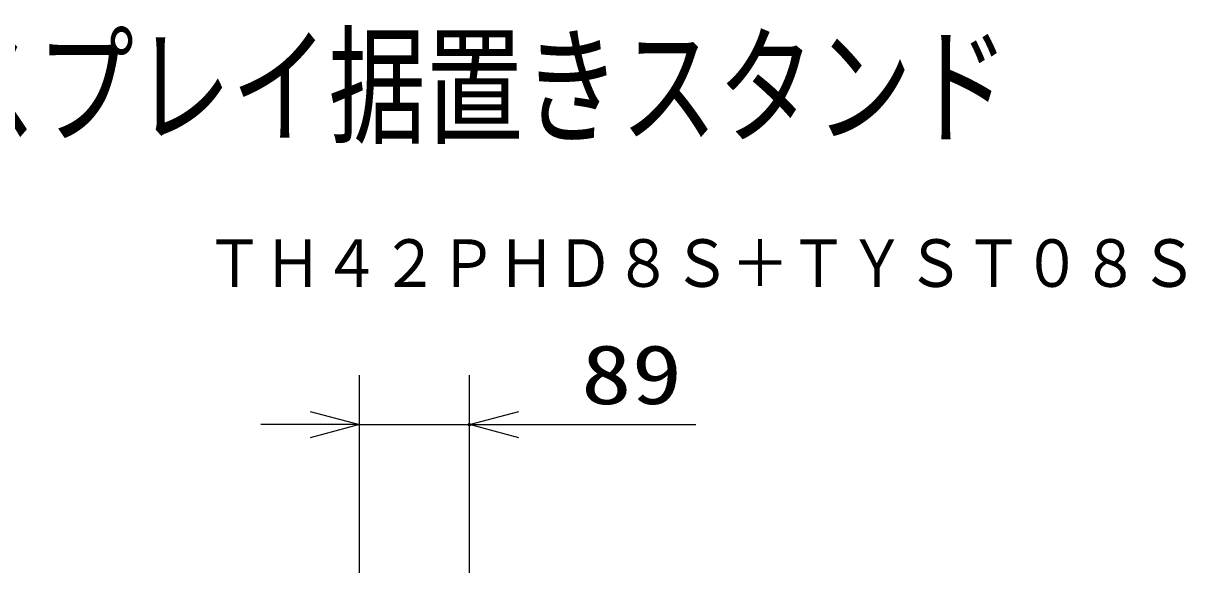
# Model space of a CAD drawing. Units: millimetres, scale not verified. Extents: x -63 to 63, y -57 to 57.
# Drawn here: x 15.13 to 62.18, y 35.13 to 57.39 of the extents above; entities that cross this region are included whole.
import ezdxf
from ezdxf.enums import TextEntityAlignment as Align

# ---------------------------------------------------------------- set-up
doc = ezdxf.new("R2010")
doc.units = ezdxf.units.MM
doc.header["$LTSCALE"] = 0.190236
doc.header["$PDMODE"] = 32
doc.header["$PDSIZE"] = 0.0951
for name, color, linetype in [('0-0_MOJI1', 2, 'Continuous'), ('0-1_TOUROKU', 1, 'Continuous'), ('0-2_GAIKEI', 1, 'Continuous'), ('0-3_WAKU', 7, 'Continuous')]:
    doc.layers.add(name, color=color, linetype=linetype)
doc.styles.add('ＭＳ ゴシック', font='')
doc.styles.get('ＭＳ ゴシック').set_extended_font_data('MS Gothic')

# ---------------------------------------------------------------- blocks, each defined once
blk = doc.blocks.new('_OPEN30')
at = {"layer": '0-3_WAKU'}
blk.add_line((0, 0), (-1, 0), dxfattribs=at)
blk.add_lwpolyline([(-1, 0.26795), (0, 0), (-1, -0.26795)], dxfattribs=at)

msp = doc.modelspace()

# ---------------------------------------------------------------- linework, layer by layer
at = {"layer": '0-2_GAIKEI', "color": 3}
for p, q in [((28.7384, 35.126), (28.7384, 43.126)), ((33.1884, 35.126), (33.1884, 43.126)), ((26.7384, 41.126), (24.7384, 41.126)), ((28.7384, 41.126), (33.1884, 41.126)), ((35.1884, 41.126), (42.3551, 41.126))]:
    msp.add_line(p, q, dxfattribs=at)
at = {"layer": '0-3_WAKU'}
msp.add_point((33.1884, 41.126), dxfattribs=at)

# ---------------------------------------------------------------- block references
at = {"layer": '0-2_GAIKEI', "xscale": 2, "yscale": 2}
msp.add_blockref('_OPEN30', (28.7384, 41.126), dxfattribs=at)
at = {"layer": '0-2_GAIKEI', "xscale": 2, "yscale": 2, "rotation": 180}
msp.add_blockref('_OPEN30', (33.1884, 41.126), dxfattribs=at)

# ---------------------------------------------------------------- texts
at = {"layer": '0-0_MOJI1', "style": 'ＭＳ ゴシック', "width": 0.75}
msp.add_text('ハイビジョンプラズマディスプレイ据置きスタンド', height=3.848, dxfattribs=at).set_placement((-35.5001, 51.7599), align=Align.BOTTOM_LEFT)
at = {"layer": '0-1_TOUROKU', "style": 'ＭＳ ゴシック', "width": 0.9}
msp.add_text('ＴＨ４２ＰＨＤ８Ｓ＋ＴＹＳＴ０８Ｓ', height=1.925, dxfattribs=at).set_placement((22.5, 46.13), align=Align.BOTTOM_LEFT)
at = {"layer": '0-2_GAIKEI', "color": 3, "style": 'ＭＳ ゴシック', "width": 1.25}
msp.add_text('89', height=2.406, dxfattribs=at).set_placement((37.7049, 41.2356), align=Align.BOTTOM_LEFT)

doc.saveas('drawing.dxf')
